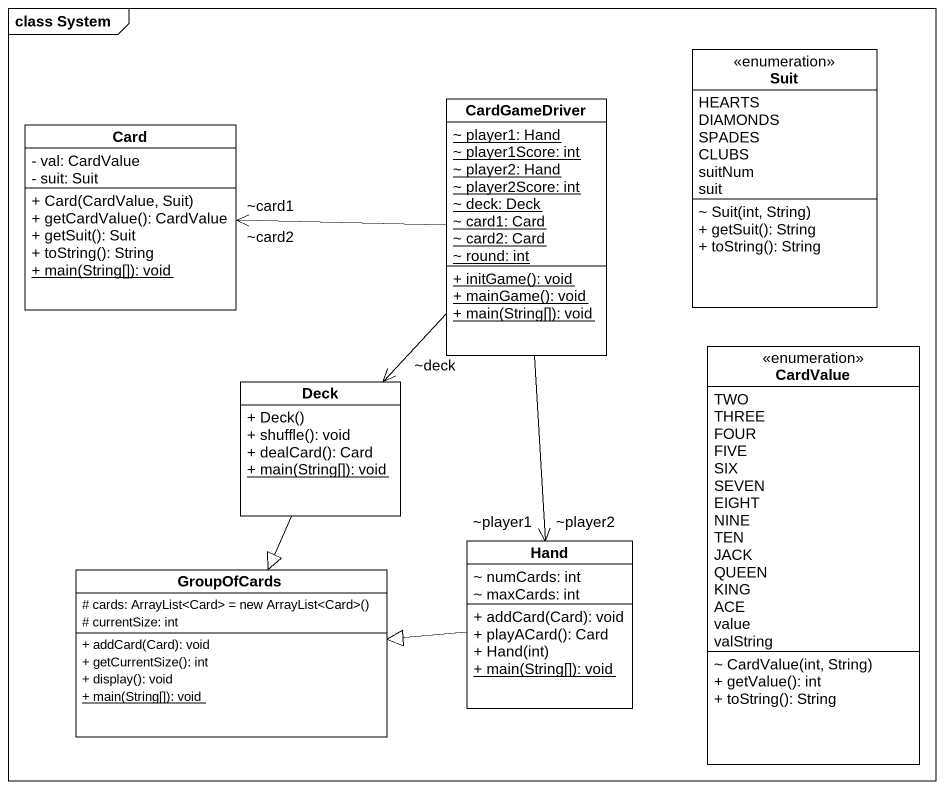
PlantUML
@startuml
mainframe class System
hide circle
hide empty members
skinparam classAttributeIconSize 0
enum Suit {
  HEARTS
  DIAMONDS
  SPADES
  CLUBS
  suitNum
  suit
  ~ Suit(int, String)
  + getSuit(): String
  + toString(): String
}
class "Card" as Card_ {
  - val: CardValue
  - suit: Suit
  + Card(CardValue, Suit)
  + getCardValue(): CardValue
  + getSuit(): Suit
  + toString(): String
  {static} + main(String[]): void
}
class CardGameDriver {
  {static} ~ player1: Hand
  {static} ~ player1Score: int
  {static} ~ player2: Hand
  {static} ~ player2Score: int
  {static} ~ deck: Deck
  {static} ~ card1: Card
  {static} ~ card2: Card
  {static} ~ round: int
  {static} + initGame(): void
  {static} + mainGame(): void
  {static} + main(String[]): void
}
enum CardValue {
  TWO
  THREE
  FOUR
  FIVE
  SIX
  SEVEN
  EIGHT
  NINE
  TEN
  JACK
  QUEEN
  KING
  ACE
  value
  valString
  ~ CardValue(int, String)
  + getValue(): int
  + toString(): String
}
class Deck {
  + Deck()
  + shuffle(): void
  + dealCard(): Card
  {static} + main(String[]): void
}
class Hand {
  ~ numCards: int
  ~ maxCards: int
  + addCard(Card): void
  + playACard(): Card
  + Hand(int)
  {static} + main(String[]): void
}
class GroupOfCards {
  {field} # cards: ArrayList<Card> = new ArrayList<Card>()
  # currentSize: int
  + addCard(Card): void
  + getCurrentSize(): int
  + display(): void
  {static} + main(String[]): void
}
CardGameDriver -left-> "~card1" Card_
CardGameDriver -left-> "~card2" Card_
CardGameDriver --> "~deck" Deck
CardGameDriver --> "~player2" Hand
CardGameDriver --> "~player1" Hand
Deck --|> GroupOfCards
Hand -left-|> GroupOfCards
@enduml
